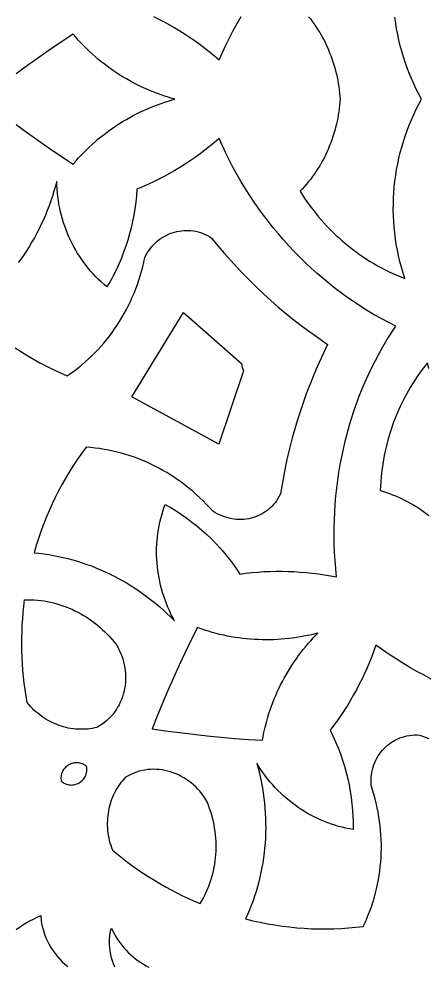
# Model space of a CAD drawing. Extents: x -261 to 261, y -261 to 261.
# Drawn here: x -179 to -119.2, y -126.8 to 11.7 of the extents above; entities that cross this region are included whole.
import ezdxf

# ---------------------------------------------------------------- set-up
doc = ezdxf.new("R2010")
doc.units = 0
doc.layers.add('COUCHE_1', color=18, linetype='CONTINUOUS')

msp = doc.modelspace()

# ---------------------------------------------------------------- linework, layer by layer
at = {"layer": 'COUCHE_1'}
for points in [[(-159.32, 12.11), (-158.53, 11.72), (-157.74, 11.32), (-156.97, 10.89), (-156.2, 10.45), (-155.44, 9.99), (-154.69, 9.52), (-153.95, 9.03), (-153.22, 8.52), (-152.5, 8), (-151.79, 7.46), (-151.09, 6.91), (-150.4, 6.34), (-149.72, 5.75), (-149.23, 6.84), (-148.71, 7.92), (-148.18, 8.99), (-147.63, 10.04), (-147.05, 11.07), (-146.46, 12.1)], [(-136.62, 12.06), (-136.32, 11.69), (-136.04, 11.31), (-135.77, 10.93), (-135.5, 10.54), (-135.25, 10.14), (-135, 9.74), (-134.77, 9.34), (-134.54, 8.92), (-134.32, 8.51), (-134.12, 8.09), (-133.92, 7.67), (-133.73, 7.24), (-133.55, 6.8), (-133.38, 6.37), (-133.22, 5.93), (-133.07, 5.48), (-132.92, 5.04), (-132.79, 4.59), (-132.67, 4.14), (-132.56, 3.68), (-132.45, 3.22), (-132.36, 2.76), (-132.28, 2.3), (-132.21, 1.84), (-132.14, 1.37), (-132.09, 0.9), (-132.04, 0.43), (-132.01, 0), (-132.04, -0.43), (-132.09, -0.9), (-132.14, -1.37), (-132.21, -1.84), (-132.28, -2.3), (-132.36, -2.76), (-132.45, -3.22), (-132.56, -3.68), (-132.67, -4.14), (-132.79, -4.59), (-132.92, -5.04), (-133.07, -5.48), (-133.22, -5.93), (-133.38, -6.37), (-133.55, -6.8), (-133.73, -7.24), (-133.92, -7.67), (-134.12, -8.09), (-134.32, -8.51), (-134.54, -8.92), (-134.77, -9.34), (-135, -9.74), (-135.25, -10.14), (-135.5, -10.54), (-135.77, -10.93), (-136.04, -11.31), (-136.32, -11.69), (-136.62, -12.06), (-136.92, -12.43), (-137.23, -12.79), (-137.54, -13.14), (-137.87, -13.48), (-137.52, -14.03), (-137.16, -14.57), (-136.79, -15.11), (-136.41, -15.63), (-136.02, -16.14), (-135.62, -16.65), (-135.22, -17.14), (-134.8, -17.63), (-134.38, -18.11), (-133.94, -18.57), (-133.5, -19.03), (-133.05, -19.48), (-132.59, -19.92), (-132.13, -20.35), (-131.66, -20.77), (-131.18, -21.18), (-130.69, -21.57), (-130.19, -21.96), (-129.69, -22.34), (-129.18, -22.7), (-128.66, -23.06), (-128.14, -23.4), (-127.61, -23.74), (-127.07, -24.06), (-126.53, -24.37), (-125.98, -24.67), (-125.42, -24.96), (-124.86, -25.24), (-124.29, -25.5), (-123.72, -25.75), (-123.14, -25.99), (-122.56, -26.22), (-122.82, -25.41), (-123.06, -24.58), (-123.28, -23.75), (-123.48, -22.92), (-123.65, -22.09), (-123.8, -21.25), (-123.93, -20.41), (-124.03, -19.57), (-124.12, -18.72), (-124.18, -17.88), (-124.22, -17.03), (-124.24, -16.19), (-124.23, -15.34), (-124.21, -14.5), (-124.16, -13.65), (-124.09, -12.81), (-124, -11.97), (-123.89, -11.14), (-123.76, -10.3), (-123.6, -9.47), (-123.42, -8.65), (-123.23, -7.82), (-123.01, -7.01), (-122.77, -6.2), (-122.5, -5.39), (-122.22, -4.59), (-121.92, -3.8), (-121.59, -3.02), (-121.25, -2.24), (-120.88, -1.47), (-120.5, -0.71), (-120.11, 0), (-120.5, 0.71), (-120.88, 1.47), (-121.25, 2.24), (-121.59, 3.02), (-121.92, 3.8), (-122.22, 4.59), (-122.5, 5.39), (-122.77, 6.2), (-123.01, 7.01), (-123.23, 7.82), (-123.42, 8.65), (-123.6, 9.47), (-123.76, 10.3), (-123.89, 11.14), (-124, 11.97)], [(-179.37, -3.7), (-177.73, -4.9), (-176.08, -6.09), (-174.41, -7.25), (-172.73, -8.4), (-171.05, -9.52), (-170.67, -9.08), (-170.29, -8.65), (-169.9, -8.22), (-169.5, -7.81), (-169.1, -7.4), (-168.69, -7), (-168.27, -6.61), (-167.85, -6.23), (-167.42, -5.86), (-166.98, -5.5), (-166.53, -5.15), (-166.09, -4.81), (-165.63, -4.48), (-165.17, -4.15), (-164.7, -3.84), (-164.23, -3.53), (-163.75, -3.24), (-163.27, -2.95), (-162.78, -2.68), (-162.29, -2.41), (-161.79, -2.15), (-161.29, -1.91), (-160.78, -1.67), (-160.27, -1.44), (-159.76, -1.22), (-159.24, -1.01), (-158.72, -0.81), (-158.19, -0.62), (-157.66, -0.44), (-157.13, -0.27), (-156.59, -0.11), (-156.19, 0), (-156.59, 0.11), (-157.13, 0.27), (-157.66, 0.44), (-158.19, 0.62), (-158.72, 0.81), (-159.24, 1.01), (-159.76, 1.22), (-160.27, 1.44), (-160.78, 1.67), (-161.29, 1.91), (-161.79, 2.15), (-162.29, 2.41), (-162.78, 2.68), (-163.27, 2.95), (-163.75, 3.24), (-164.23, 3.53), (-164.7, 3.84), (-165.17, 4.15), (-165.63, 4.48), (-166.09, 4.81), (-166.53, 5.15), (-166.98, 5.5), (-167.42, 5.86), (-167.85, 6.23), (-168.27, 6.61), (-168.69, 7), (-169.1, 7.4), (-169.5, 7.81), (-169.9, 8.22), (-170.29, 8.65), (-170.67, 9.08), (-171.05, 9.52), (-172.73, 8.4), (-174.41, 7.25), (-176.08, 6.09), (-177.73, 4.9), (-179.37, 3.7)], [(-179.51, -36.39), (-178.6, -36.98), (-177.68, -37.55), (-176.75, -38.09), (-175.81, -38.62), (-174.85, -39.12), (-173.89, -39.59), (-172.91, -40.04), (-171.92, -40.47), (-171.38, -40.1), (-170.85, -39.72), (-170.33, -39.32), (-169.83, -38.91), (-169.33, -38.48), (-168.84, -38.05), (-168.37, -37.6), (-167.9, -37.14), (-167.45, -36.67), (-167.01, -36.18), (-166.58, -35.69), (-166.16, -35.18), (-165.75, -34.67), (-165.36, -34.14), (-164.98, -33.6), (-164.61, -33.06), (-164.26, -32.5), (-163.91, -31.93), (-163.58, -31.36), (-163.27, -30.77), (-162.97, -30.18), (-162.68, -29.58), (-162.4, -28.97), (-162.14, -28.36), (-161.9, -27.73), (-161.66, -27.1), (-161.45, -26.46), (-161.24, -25.82), (-161.05, -25.17), (-160.88, -24.51), (-160.72, -23.84), (-160.58, -23.17), (-160.4, -22.82), (-160.2, -22.48), (-159.99, -22.16), (-159.76, -21.85), (-159.52, -21.56), (-159.27, -21.28), (-159.01, -21.02), (-158.74, -20.78), (-158.46, -20.55), (-158.16, -20.34), (-157.86, -20.15), (-157.55, -19.97), (-157.23, -19.82), (-156.91, -19.67), (-156.58, -19.55), (-156.25, -19.45), (-155.91, -19.36), (-155.57, -19.29), (-155.22, -19.24), (-154.87, -19.21), (-154.52, -19.19), (-154.17, -19.2), (-153.82, -19.22), (-153.47, -19.27), (-153.12, -19.33), (-152.77, -19.42), (-152.42, -19.52), (-152.08, -19.65), (-151.74, -19.79), (-151.4, -19.96), (-151.08, -20.15), (-150.75, -20.36), (-149.87, -21.44), (-148.96, -22.51), (-148.04, -23.56), (-147.1, -24.59), (-146.14, -25.6), (-145.17, -26.59), (-144.18, -27.56), (-143.17, -28.52), (-142.14, -29.45), (-141.1, -30.36), (-140.05, -31.25), (-138.97, -32.11), (-137.89, -32.96), (-136.79, -33.79), (-135.67, -34.59), (-133.87, -35.87), (-134.79, -37.88), (-135.35, -39.13), (-135.89, -40.4), (-136.41, -41.68), (-136.91, -42.96), (-137.38, -44.26), (-137.82, -45.57), (-138.24, -46.89), (-138.64, -48.22), (-139.02, -49.55), (-139.36, -50.9), (-139.69, -52.25), (-139.99, -53.62), (-140.26, -54.99), (-140.51, -56.36), (-140.73, -57.75), (-140.91, -58.09), (-141.1, -58.42), (-141.31, -58.73), (-141.53, -59.02), (-141.76, -59.3), (-142.01, -59.57), (-142.27, -59.81), (-142.54, -60.05), (-142.82, -60.26), (-143.11, -60.46), (-143.41, -60.64), (-143.72, -60.8), (-144.04, -60.95), (-144.37, -61.08), (-144.7, -61.19), (-145.04, -61.28), (-145.38, -61.36), (-145.73, -61.42), (-146.08, -61.46), (-146.43, -61.48), (-146.79, -61.48), (-147.14, -61.46), (-147.5, -61.43), (-147.86, -61.37), (-148.22, -61.3), (-148.58, -61.2), (-148.93, -61.09), (-149.29, -60.96), (-149.63, -60.8), (-149.98, -60.63), (-150.32, -60.44), (-150.65, -60.22), (-151.11, -59.71), (-151.58, -59.22), (-152.06, -58.73), (-152.55, -58.26), (-153.05, -57.81), (-153.55, -57.36), (-154.07, -56.93), (-154.6, -56.51), (-155.13, -56.11), (-155.67, -55.72), (-156.22, -55.34), (-156.78, -54.98), (-157.35, -54.63), (-157.92, -54.3), (-158.5, -53.98), (-159.09, -53.68), (-159.68, -53.39), (-160.28, -53.11), (-160.88, -52.86), (-161.49, -52.61), (-162.1, -52.38), (-162.72, -52.17), (-163.35, -51.97), (-163.98, -51.79), (-164.61, -51.62), (-165.24, -51.47), (-165.88, -51.34), (-166.53, -51.22), (-167.17, -51.12), (-167.82, -51.03), (-168.47, -50.96), (-169.12, -50.91), (-169.77, -51.78), (-170.39, -52.66), (-170.99, -53.55), (-171.56, -54.46), (-172.12, -55.39), (-172.65, -56.32), (-173.17, -57.27), (-173.66, -58.24), (-174.12, -59.21), (-174.57, -60.2), (-174.99, -61.2), (-175.39, -62.21), (-175.77, -63.23), (-176.12, -64.26), (-176.45, -65.3), (-176.76, -66.35), (-176.04, -66.42), (-175.33, -66.51), (-174.62, -66.62), (-173.91, -66.74), (-173.21, -66.88), (-172.51, -67.03), (-171.81, -67.2), (-171.11, -67.38), (-170.42, -67.59), (-169.74, -67.8), (-169.06, -68.04), (-168.38, -68.28), (-167.71, -68.55), (-167.04, -68.83), (-166.38, -69.12), (-165.72, -69.43), (-165.07, -69.75), (-164.43, -70.09), (-163.79, -70.45), (-163.16, -70.81), (-162.54, -71.2), (-161.92, -71.59), (-161.31, -72), (-160.71, -72.43), (-160.12, -72.87), (-159.54, -73.32), (-158.96, -73.78), (-158.39, -74.26), (-157.84, -74.76), (-157.29, -75.26), (-156.75, -75.78), (-156.22, -76.32), (-156.49, -75.81), (-156.74, -75.31), (-156.98, -74.8), (-157.21, -74.28), (-157.42, -73.76), (-157.61, -73.23), (-157.8, -72.71), (-157.96, -72.17), (-158.12, -71.64), (-158.26, -71.1), (-158.38, -70.56), (-158.49, -70.02), (-158.58, -69.48), (-158.66, -68.93), (-158.73, -68.39), (-158.78, -67.84), (-158.82, -67.3), (-158.84, -66.75), (-158.85, -66.2), (-158.84, -65.66), (-158.81, -65.11), (-158.78, -64.57), (-158.72, -64.03), (-158.66, -63.49), (-158.58, -62.95), (-158.48, -62.41), (-158.37, -61.88), (-158.24, -61.35), (-158.1, -60.83), (-157.94, -60.31), (-157.77, -59.79), (-157.58, -59.28), (-157.17, -59.51), (-156.77, -59.74), (-156.37, -59.98), (-155.97, -60.23), (-155.19, -60.75), (-154.42, -61.28), (-153.67, -61.85), (-152.94, -62.43), (-152.22, -63.04), (-151.52, -63.67), (-150.84, -64.32), (-150.18, -65), (-149.54, -65.69), (-148.92, -66.41), (-148.32, -67.14), (-147.75, -67.89), (-147.19, -68.67), (-146.66, -69.46), (-145.78, -69.34), (-144.91, -69.25), (-144.03, -69.17), (-143.15, -69.11), (-142.27, -69.07), (-141.38, -69.05), (-140.5, -69.05), (-139.61, -69.07), (-138.73, -69.1), (-137.84, -69.16), (-136.96, -69.23), (-136.07, -69.32), (-135.19, -69.43), (-134.3, -69.56), (-133.42, -69.71), (-132.54, -69.88), (-132.66, -68.69), (-132.75, -67.5), (-132.82, -66.31), (-132.87, -65.12), (-132.89, -63.94), (-132.88, -62.75), (-132.86, -61.57), (-132.81, -60.4), (-132.73, -59.23), (-132.63, -58.06), (-132.51, -56.9), (-132.36, -55.74), (-132.19, -54.59), (-132, -53.44), (-131.78, -52.3), (-131.54, -51.17), (-131.28, -50.04), (-130.99, -48.93), (-130.68, -47.81), (-130.34, -46.71), (-129.99, -45.62), (-129.61, -44.53), (-129.21, -43.45), (-128.78, -42.39), (-128.34, -41.33), (-127.87, -40.28), (-127.38, -39.25), (-126.86, -38.22), (-126.33, -37.21), (-125.77, -36.21), (-125.19, -35.22), (-123.85, -33.18), (-126.02, -32.09), (-127.02, -31.53), (-128.01, -30.94), (-128.98, -30.33), (-129.93, -29.7), (-130.88, -29.05), (-131.81, -28.38), (-132.72, -27.68), (-133.62, -26.97), (-134.51, -26.24), (-135.38, -25.49), (-136.24, -24.72), (-137.08, -23.93), (-137.9, -23.12), (-138.71, -22.3), (-139.5, -21.45), (-140.28, -20.59), (-141.03, -19.71), (-141.78, -18.82), (-142.5, -17.91), (-143.2, -16.98), (-143.89, -16.03), (-144.56, -15.07), (-145.21, -14.1), (-145.84, -13.1), (-146.46, -12.1), (-147.05, -11.07), (-147.63, -10.04), (-148.18, -8.99), (-148.71, -7.92), (-149.23, -6.84), (-149.72, -5.75), (-150.4, -6.34), (-151.09, -6.91), (-151.79, -7.46), (-152.5, -8), (-153.22, -8.52), (-153.95, -9.03), (-154.69, -9.52), (-155.44, -9.99), (-156.2, -10.45), (-156.97, -10.89), (-157.74, -11.32), (-158.53, -11.72), (-159.32, -12.11), (-160.12, -12.49), (-160.92, -12.84), (-161.74, -13.18), (-161.8, -14.13), (-161.9, -15.08), (-162.02, -16.02), (-162.17, -16.95), (-162.35, -17.88), (-162.56, -18.8), (-162.8, -19.72), (-163.06, -20.62), (-163.35, -21.51), (-163.66, -22.4), (-164, -23.27), (-164.37, -24.14), (-164.77, -24.99), (-165.19, -25.82), (-165.41, -26.24), (-165.64, -26.65), (-165.87, -27.05), (-166.11, -27.46), (-166.53, -27.1), (-166.93, -26.74), (-167.33, -26.37), (-167.72, -25.99), (-168.09, -25.59), (-168.45, -25.19), (-168.81, -24.77), (-169.15, -24.35), (-169.47, -23.91), (-169.79, -23.47), (-170.09, -23.02), (-170.39, -22.56), (-170.67, -22.09), (-170.93, -21.61), (-171.19, -21.13), (-171.43, -20.64), (-171.66, -20.14), (-171.87, -19.63), (-172.08, -19.12), (-172.27, -18.6), (-172.44, -18.08), (-172.6, -17.55), (-172.75, -17.02), (-172.89, -16.48), (-173.01, -15.93), (-173.12, -15.38), (-173.21, -14.83), (-173.28, -14.28), (-173.35, -13.72), (-173.4, -13.15), (-173.43, -12.59), (-173.45, -12.02), (-173.64, -12.74), (-173.85, -13.46), (-174.07, -14.18), (-174.31, -14.88), (-174.56, -15.58), (-174.82, -16.27), (-175.1, -16.96), (-175.4, -17.63), (-175.7, -18.3), (-176.03, -18.96), (-176.36, -19.61), (-176.71, -20.26), (-177.07, -20.89), (-177.45, -21.51), (-177.83, -22.13), (-178.23, -22.73), (-178.65, -23.33), (-179.07, -23.91)], [(-119.07, -39.41), (-119.25, -38.57), (-119.64, -39.06), (-120.02, -39.56), (-120.39, -40.06), (-120.75, -40.57), (-121.1, -41.1), (-121.44, -41.62), (-121.76, -42.16), (-122.08, -42.7), (-122.38, -43.25), (-122.67, -43.8), (-122.95, -44.36), (-123.22, -44.93), (-123.48, -45.5), (-123.73, -46.08), (-123.96, -46.66), (-124.19, -47.25), (-124.4, -47.84), (-124.6, -48.44), (-124.79, -49.05), (-124.97, -49.66), (-125.13, -50.27), (-125.29, -50.89), (-125.43, -51.51), (-125.56, -52.13), (-125.67, -52.76), (-125.78, -53.4), (-125.87, -54.03), (-125.95, -54.67), (-126.02, -55.31), (-126.07, -55.96), (-126.11, -56.61), (-126.14, -57.26), (-125.69, -57.39), (-125.23, -57.54), (-124.79, -57.7), (-124.34, -57.86), (-123.9, -58.04), (-123.47, -58.23), (-123.04, -58.42), (-122.62, -58.63), (-122.2, -58.84), (-121.79, -59.07), (-121.38, -59.3), (-120.98, -59.54), (-120.58, -59.79), (-120.19, -60.05), (-119.81, -60.32), (-119.43, -60.6), (-119.06, -60.88)], [(-118.71, -84.81), (-119.75, -84.27), (-120.79, -83.7), (-121.81, -83.12), (-122.83, -82.51), (-123.83, -81.87), (-124.83, -81.22), (-125.81, -80.54), (-126.79, -79.84), (-127.08, -80.69), (-127.39, -81.53), (-127.72, -82.36), (-128.07, -83.18), (-128.43, -83.99), (-128.81, -84.8), (-129.21, -85.59), (-129.62, -86.38), (-130.05, -87.15), (-130.49, -87.92), (-130.95, -88.67), (-131.43, -89.42), (-131.92, -90.15), (-132.42, -90.87), (-132.94, -91.58), (-133.48, -92.28), (-133.06, -93.14), (-132.67, -94.01), (-132.31, -94.88), (-131.97, -95.77), (-131.66, -96.66), (-131.38, -97.56), (-131.13, -98.47), (-130.9, -99.39), (-130.7, -100.31), (-130.54, -101.23), (-130.4, -102.16), (-130.28, -103.09), (-130.2, -104.02), (-130.15, -104.96), (-130.13, -105.43), (-130.12, -105.89), (-130.12, -106.36), (-130.13, -106.83), (-130.66, -106.74), (-131.2, -106.63), (-131.73, -106.5), (-132.25, -106.36), (-132.78, -106.21), (-133.29, -106.04), (-133.8, -105.86), (-134.31, -105.66), (-134.81, -105.45), (-135.31, -105.22), (-135.8, -104.98), (-136.28, -104.73), (-136.76, -104.46), (-137.23, -104.18), (-137.69, -103.89), (-138.14, -103.59), (-138.59, -103.27), (-139.03, -102.94), (-139.46, -102.6), (-139.89, -102.24), (-140.3, -101.88), (-140.7, -101.5), (-141.1, -101.11), (-141.49, -100.71), (-141.86, -100.3), (-142.23, -99.88), (-142.59, -99.45), (-142.93, -99.01), (-143.27, -98.55), (-143.59, -98.09), (-143.9, -97.62), (-144.2, -97.13), (-144, -97.86), (-143.82, -98.58), (-143.66, -99.31), (-143.51, -100.04), (-143.38, -100.77), (-143.26, -101.5), (-143.16, -102.24), (-143.08, -102.97), (-143.01, -103.7), (-142.96, -104.43), (-142.93, -105.17), (-142.91, -105.9), (-142.9, -106.63), (-142.92, -107.35), (-142.94, -108.08), (-142.99, -108.81), (-143.05, -109.53), (-143.13, -110.25), (-143.22, -110.96), (-143.32, -111.68), (-143.45, -112.39), (-143.59, -113.1), (-143.74, -113.8), (-143.91, -114.5), (-144.1, -115.19), (-144.3, -115.88), (-144.52, -116.57), (-144.75, -117.24), (-145, -117.92), (-145.27, -118.59), (-145.55, -119.25), (-145.84, -119.9), (-144.78, -120.16), (-143.71, -120.4), (-142.64, -120.61), (-141.57, -120.79), (-140.49, -120.95), (-139.42, -121.08), (-138.34, -121.19), (-137.26, -121.27), (-136.18, -121.33), (-135.1, -121.36), (-134.02, -121.37), (-132.95, -121.35), (-131.87, -121.3), (-130.8, -121.23), (-129.72, -121.13), (-128.65, -121.01), (-128.37, -120.42), (-128.11, -119.82), (-127.85, -119.22), (-127.62, -118.61), (-127.4, -117.99), (-127.2, -117.37), (-127.01, -116.74), (-126.84, -116.11), (-126.68, -115.48), (-126.54, -114.84), (-126.42, -114.19), (-126.31, -113.55), (-126.21, -112.9), (-126.14, -112.25), (-126.08, -111.59), (-126.03, -110.93), (-126, -110.27), (-125.99, -109.61), (-125.99, -108.95), (-126.01, -108.29), (-126.04, -107.62), (-126.09, -106.96), (-126.16, -106.29), (-126.24, -105.63), (-126.34, -104.96), (-126.45, -104.3), (-126.58, -103.64), (-126.73, -102.98), (-126.89, -102.32), (-127.07, -101.67), (-127.27, -101.01), (-127.48, -100.36), (-127.5, -99.96), (-127.5, -99.57), (-127.47, -99.19), (-127.43, -98.81), (-127.37, -98.43), (-127.29, -98.07), (-127.2, -97.71), (-127.08, -97.37), (-126.95, -97.03), (-126.8, -96.7), (-126.64, -96.38), (-126.46, -96.07), (-126.26, -95.78), (-126.05, -95.49), (-125.83, -95.22), (-125.59, -94.96), (-125.34, -94.72), (-125.08, -94.49), (-124.8, -94.27), (-124.52, -94.07), (-124.22, -93.88), (-123.91, -93.71), (-123.6, -93.56), (-123.27, -93.42), (-122.94, -93.3), (-122.59, -93.2), (-122.24, -93.12), (-121.88, -93.06), (-121.51, -93.01), (-121.14, -92.99), (-120.76, -92.99), (-120.38, -93.01), (-119.07, -93.5)], [(-179.4, -121.43), (-178.91, -121.11), (-178.41, -120.79), (-177.9, -120.49), (-177.38, -120.2), (-176.86, -119.92), (-176.33, -119.65), (-175.79, -119.39), (-175.77, -119.68), (-175.74, -119.97), (-175.7, -120.25), (-175.66, -120.53), (-175.6, -120.8), (-175.54, -121.08), (-175.47, -121.35), (-175.4, -121.61), (-175.23, -122.14), (-175.03, -122.65), (-174.81, -123.15), (-174.57, -123.63), (-174.3, -124.09), (-174, -124.54), (-173.69, -124.98), (-173.35, -125.39), (-173, -125.78), (-172.63, -126.16), (-172.24, -126.51), (-171.83, -126.85)], [(-164.94, -126.94), (-165.13, -126.49), (-165.3, -126.04), (-165.44, -125.57), (-165.56, -125.1), (-165.64, -124.62), (-165.7, -124.14), (-165.73, -123.66), (-165.74, -123.18), (-165.71, -122.7), (-165.69, -122.46), (-165.66, -122.22), (-165.62, -121.98), (-165.58, -121.74), (-165.52, -121.5), (-165.46, -121.27), (-165.25, -121.71), (-165.01, -122.14), (-164.76, -122.56), (-164.5, -122.97), (-164.22, -123.36), (-163.93, -123.74), (-163.63, -124.11), (-163.31, -124.46), (-162.98, -124.8), (-162.64, -125.13), (-162.29, -125.44), (-161.93, -125.73), (-161.56, -126.01), (-161.17, -126.27), (-160.78, -126.52), (-160.38, -126.75), (-159.98, -126.97)]]:
    msp.add_lwpolyline(points, dxfattribs=at)
for points in [[(-162.46, -43.53), (-154.93, -31.18), (-146.45, -38.67), (-146.32, -39.21), (-146.16, -39.74), (-149.76, -50.46)], [(-167.57, -91.89), (-167.91, -91.97), (-168.26, -92.04), (-168.61, -92.09), (-168.96, -92.13), (-169.31, -92.16), (-169.66, -92.17), (-170.01, -92.17), (-170.36, -92.16), (-170.71, -92.14), (-171.06, -92.1), (-171.41, -92.05), (-171.75, -91.98), (-172.09, -91.91), (-172.44, -91.82), (-172.77, -91.72), (-173.11, -91.6), (-173.44, -91.48), (-173.77, -91.34), (-174.09, -91.19), (-174.41, -91.03), (-174.72, -90.86), (-175.03, -90.68), (-175.34, -90.48), (-175.64, -90.28), (-175.93, -90.06), (-176.21, -89.83), (-176.49, -89.6), (-176.77, -89.35), (-177.03, -89.09), (-177.29, -88.82), (-177.54, -88.54), (-177.78, -88.25), (-177.93, -87.31), (-178.07, -86.37), (-178.19, -85.42), (-178.29, -84.48), (-178.38, -83.54), (-178.45, -82.6), (-178.5, -81.66), (-178.53, -80.71), (-178.54, -79.77), (-178.54, -78.83), (-178.52, -77.89), (-178.48, -76.96), (-178.42, -76.02), (-178.35, -75.09), (-178.26, -74.16), (-178.15, -73.23), (-177.67, -73.22), (-177.19, -73.23), (-176.72, -73.25), (-176.25, -73.28), (-175.77, -73.33), (-175.3, -73.4), (-174.84, -73.48), (-174.37, -73.57), (-173.91, -73.68), (-173.45, -73.8), (-172.99, -73.94), (-172.54, -74.09), (-172.09, -74.25), (-171.65, -74.43), (-171.21, -74.62), (-170.78, -74.82), (-170.35, -75.04), (-169.92, -75.27), (-169.51, -75.51), (-169.1, -75.77), (-168.69, -76.03), (-168.29, -76.31), (-167.9, -76.6), (-167.52, -76.91), (-167.14, -77.22), (-166.78, -77.55), (-166.42, -77.89), (-166.07, -78.24), (-165.72, -78.61), (-165.39, -78.98), (-165.07, -79.36), (-164.76, -79.76), (-164.52, -80.17), (-164.31, -80.59), (-164.12, -81.01), (-163.95, -81.43), (-163.8, -81.86), (-163.68, -82.3), (-163.58, -82.73), (-163.5, -83.17), (-163.44, -83.6), (-163.4, -84.04), (-163.39, -84.47), (-163.39, -84.91), (-163.41, -85.34), (-163.46, -85.76), (-163.53, -86.19), (-163.61, -86.6), (-163.72, -87.01), (-163.84, -87.42), (-163.99, -87.81), (-164.15, -88.2), (-164.34, -88.58), (-164.54, -88.95), (-164.76, -89.31), (-165, -89.65), (-165.26, -89.98), (-165.54, -90.3), (-165.83, -90.61), (-166.14, -90.9), (-166.47, -91.17), (-166.82, -91.43), (-167.19, -91.67)], [(-159.49, -92.08), (-157.53, -92.37), (-155.51, -92.64), (-153.49, -92.89), (-151.47, -93.11), (-149.44, -93.31), (-147.42, -93.49), (-145.39, -93.64), (-143.37, -93.77), (-143.27, -93.2), (-143.15, -92.63), (-143.03, -92.07), (-142.89, -91.51), (-142.75, -90.96), (-142.59, -90.41), (-142.42, -89.86), (-142.24, -89.32), (-142.05, -88.79), (-141.86, -88.25), (-141.65, -87.73), (-141.43, -87.21), (-141.2, -86.69), (-140.96, -86.18), (-140.72, -85.67), (-140.46, -85.17), (-140.19, -84.68), (-139.92, -84.19), (-139.63, -83.71), (-139.34, -83.23), (-139.04, -82.76), (-138.73, -82.29), (-138.41, -81.84), (-138.08, -81.38), (-137.74, -80.94), (-137.4, -80.5), (-137.05, -80.06), (-136.68, -79.63), (-136.32, -79.21), (-135.94, -78.8), (-135.56, -78.39), (-135.26, -78.09), (-135.67, -78.2), (-136.21, -78.33), (-136.76, -78.45), (-137.31, -78.56), (-137.86, -78.65), (-138.41, -78.74), (-138.96, -78.82), (-139.52, -78.89), (-140.08, -78.95), (-140.63, -78.99), (-141.19, -79.03), (-141.75, -79.06), (-142.31, -79.07), (-142.87, -79.08), (-143.43, -79.07), (-143.99, -79.05), (-144.55, -79.03), (-145.12, -78.99), (-145.68, -78.94), (-146.24, -78.88), (-146.8, -78.81), (-147.36, -78.72), (-147.92, -78.63), (-148.48, -78.53), (-149.03, -78.41), (-149.59, -78.28), (-150.14, -78.14), (-150.7, -77.99), (-151.25, -77.83), (-151.8, -77.66), (-152.35, -77.47), (-152.89, -77.27), (-153.79, -79.09), (-154.67, -80.92), (-155.53, -82.77), (-156.37, -84.62), (-157.19, -86.48), (-157.98, -88.36), (-158.76, -90.24)], [(-172.79, -99.76), (-172.67, -99.86), (-172.51, -99.97), (-172.35, -100.07), (-172.18, -100.15), (-172.01, -100.21), (-171.84, -100.26), (-171.67, -100.29), (-171.49, -100.31), (-171.32, -100.32), (-171.15, -100.31), (-170.98, -100.29), (-170.81, -100.25), (-170.65, -100.21), (-170.49, -100.15), (-170.33, -100.08), (-170.18, -100), (-170.03, -99.91), (-169.9, -99.81), (-169.77, -99.7), (-169.64, -99.58), (-169.53, -99.45), (-169.43, -99.32), (-169.33, -99.17), (-169.25, -99.02), (-169.18, -98.86), (-169.12, -98.69), (-169.08, -98.52), (-169.04, -98.34), (-169.03, -98.15), (-169.03, -97.96), (-169.04, -97.77), (-169.07, -97.61), (-169.19, -97.51), (-169.35, -97.4), (-169.52, -97.3), (-169.69, -97.23), (-169.86, -97.16), (-170.03, -97.12), (-170.2, -97.08), (-170.38, -97.07), (-170.55, -97.06), (-170.72, -97.07), (-170.89, -97.09), (-171.06, -97.13), (-171.23, -97.17), (-171.39, -97.23), (-171.54, -97.3), (-171.69, -97.38), (-171.84, -97.47), (-171.98, -97.57), (-172.11, -97.68), (-172.23, -97.8), (-172.34, -97.93), (-172.44, -98.07), (-172.54, -98.21), (-172.62, -98.36), (-172.69, -98.52), (-172.75, -98.69), (-172.79, -98.86), (-172.82, -99.04), (-172.83, -99.22), (-172.83, -99.41), (-172.82, -99.6)], [(-163.37, -99.17), (-163.61, -99.43), (-163.84, -99.7), (-164.06, -99.97), (-164.27, -100.26), (-164.47, -100.55), (-164.66, -100.84), (-164.83, -101.15), (-165, -101.46), (-165.15, -101.77), (-165.29, -102.09), (-165.42, -102.42), (-165.53, -102.75), (-165.64, -103.09), (-165.73, -103.42), (-165.82, -103.77), (-165.88, -104.11), (-165.94, -104.46), (-165.99, -104.82), (-166.02, -105.17), (-166.04, -105.53), (-166.05, -105.88), (-166.05, -106.24), (-166.03, -106.6), (-166, -106.97), (-165.96, -107.33), (-165.91, -107.69), (-165.84, -108.05), (-165.76, -108.41), (-165.67, -108.77), (-165.56, -109.13), (-165.44, -109.48), (-165.31, -109.84), (-164.58, -110.44), (-163.83, -111.03), (-163.08, -111.61), (-162.31, -112.17), (-161.54, -112.71), (-160.75, -113.24), (-159.96, -113.75), (-159.16, -114.25), (-158.36, -114.73), (-157.54, -115.2), (-156.72, -115.65), (-155.89, -116.09), (-155.05, -116.51), (-154.2, -116.91), (-153.35, -117.29), (-152.49, -117.66), (-152.25, -117.26), (-152.01, -116.84), (-151.79, -116.42), (-151.59, -115.99), (-151.4, -115.56), (-151.22, -115.12), (-151.05, -114.67), (-150.9, -114.22), (-150.76, -113.77), (-150.64, -113.31), (-150.53, -112.85), (-150.43, -112.38), (-150.35, -111.91), (-150.28, -111.44), (-150.23, -110.96), (-150.19, -110.49), (-150.16, -110.01), (-150.15, -109.52), (-150.15, -109.04), (-150.16, -108.56), (-150.19, -108.07), (-150.24, -107.59), (-150.29, -107.11), (-150.37, -106.62), (-150.45, -106.14), (-150.55, -105.66), (-150.67, -105.18), (-150.79, -104.7), (-150.94, -104.22), (-151.09, -103.74), (-151.27, -103.27), (-151.45, -102.8), (-151.69, -102.39), (-151.94, -102), (-152.21, -101.63), (-152.5, -101.27), (-152.8, -100.93), (-153.11, -100.6), (-153.44, -100.3), (-153.77, -100.01), (-154.12, -99.74), (-154.48, -99.49), (-154.85, -99.26), (-155.23, -99.05), (-155.61, -98.85), (-156, -98.68), (-156.4, -98.52), (-156.81, -98.39), (-157.22, -98.28), (-157.63, -98.18), (-158.04, -98.11), (-158.46, -98.06), (-158.88, -98.03), (-159.3, -98.02), (-159.72, -98.03), (-160.14, -98.07), (-160.56, -98.13), (-160.97, -98.21), (-161.38, -98.31), (-161.79, -98.44), (-162.19, -98.58), (-162.59, -98.76), (-162.98, -98.95)]]:
    msp.add_lwpolyline(points, close=True, dxfattribs=at)

doc.saveas('drawing.dxf')
